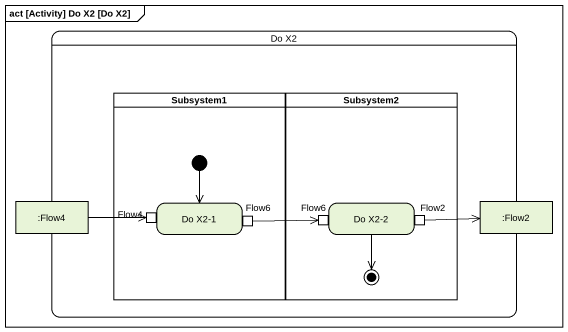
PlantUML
@startuml
mainframe act [Activity] Do X2 [Do X2]
hide empty description
state "Do X2" as Do_X2 {
  state Subsystem1 <<partition>> {
    state "Do X2-1" as Do_X2_1 {
      state "Flow4" as Flow4_2 <<inputPin>>
      state Flow6 <<outputPin>>
    }
    [*] --> Do_X2_1
  }
  state Subsystem2 <<partition>> {
    state "Do X2-2" as Do_X2_2 {
      state "Flow6" as Flow6_2 <<inputPin>>
      state Flow2 <<outputPin>>
    }
    Do_X2_2 --> [*]
  }
  state ":Flow4" as Flow4 <<object>>
  state ":Flow2" as Flow2_2 <<object>>
}
Flow4 -right-> Flow4_2
Flow6 -right-> Flow6_2
Flow2 -right-> Flow2_2
@enduml
